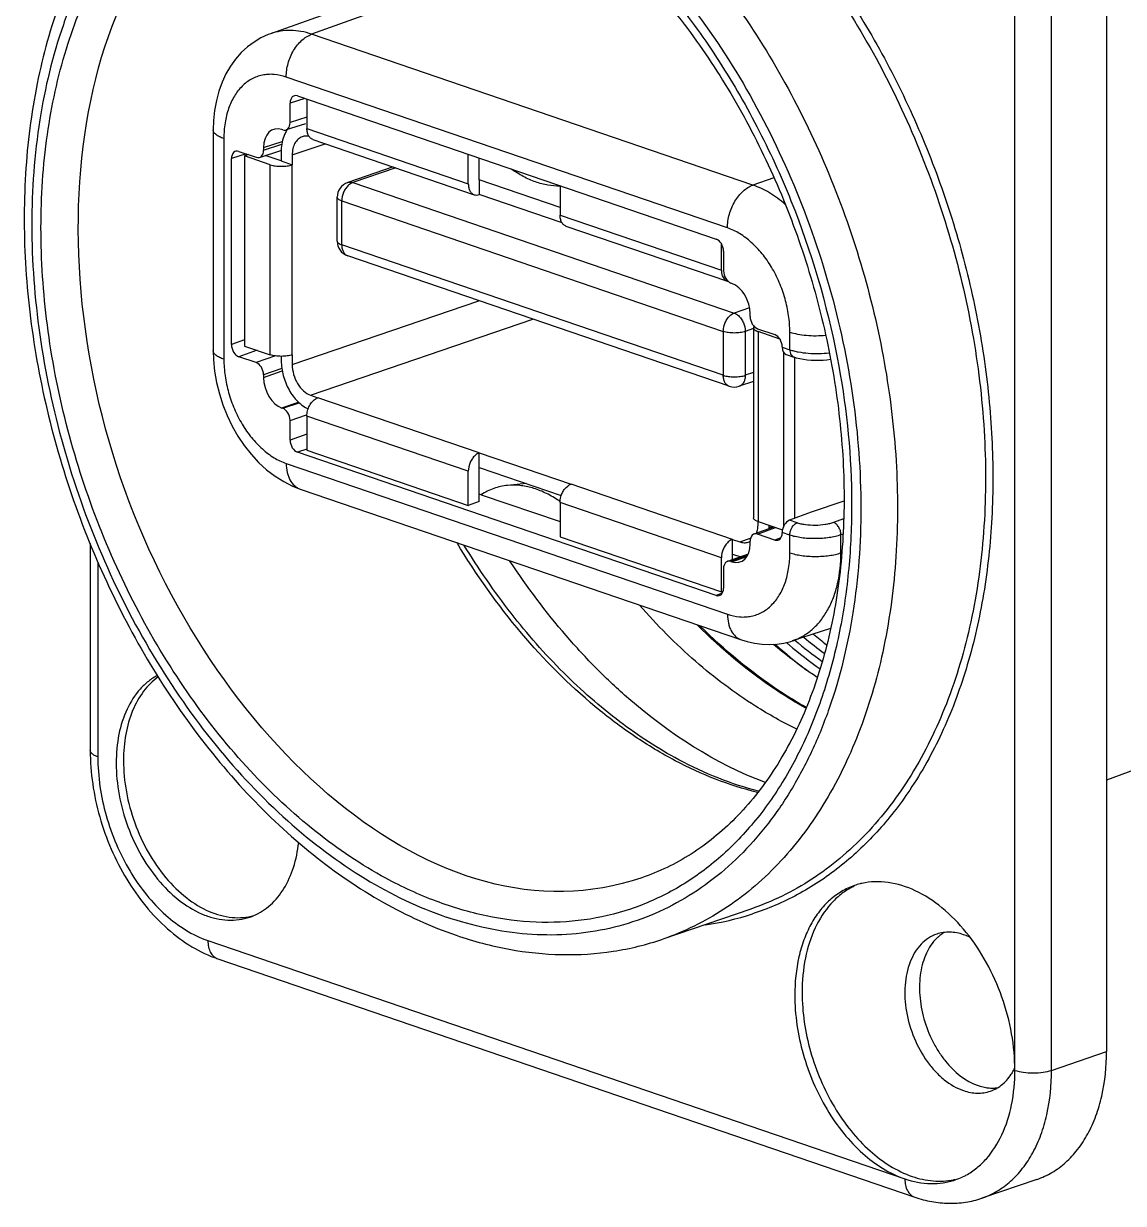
# Model space of a CAD drawing. Header units: millimetres. Extents: x 3170 to 4290, y 966 to 1416.
# Drawn here: x 3963.67 to 3984.87, y 1022.53 to 1045.28 of the extents above; entities that cross this region are included whole.
import ezdxf

# ---------------------------------------------------------------- set-up
doc = ezdxf.new("R2010")
doc.units = ezdxf.units.MM
doc.header["$LTSCALE"] = 0.1
for name, color, linetype in [('AUSFORMSCHRAEGEN', 7, 'Continuous'), ('BEZUGSACHSEN', 7, 'Continuous'), ('FASEN', 7, 'Continuous'), ('RUNDUNGEN', 7, 'Continuous')]:
    doc.layers.add(name, color=color, linetype=linetype)

msp = doc.modelspace()

# ---------------------------------------------------------------- linework, layer by layer
at = {"color": 9, "linetype": 'Continuous'}
for p, q in [((3968.846, 1042.749), (3969.482, 1042.967)), ((3968.846, 1038.709), (3972.445, 1039.94)), ((3969.2, 1038.118), (3973.486, 1039.584)), ((3977.473, 1035.288), (3977.68, 1035.359)), ((3979.213, 1033.612), (3979.22, 1033.607))]:
    msp.add_line(p, q, dxfattribs=at)
at = {"color": 7, "linetype": 'Continuous'}
for p, q in [((3968.001, 1042.756), (3967.927, 1042.731)), ((3967.927, 1042.731), (3967.927, 1039.066)), ((3968.634, 1042.634), (3968.327, 1042.739)), ((3972.452, 1042.268), (3972.452, 1042.69)), ((3974.008, 1041.736), (3972.452, 1042.268)), ((3978.321, 1035.596), (3978.321, 1038.939)), ((3978.533, 1035.744), (3978.533, 1038.847)), ((3969.129, 1037.057), (3972.24, 1035.993)), ((3972.452, 1036.066), (3972.452, 1036.723)), ((3972.452, 1036.723), (3974.032, 1036.183)), ((3972.452, 1036.066), (3972.24, 1035.993)), ((3974.008, 1035.388), (3977.119, 1034.324)), ((3977.331, 1034.946), (3977.331, 1035.055)), ((3977.151, 1034.335), (3977.119, 1034.324))]:
    msp.add_line(p, q, dxfattribs=at)
for centre, radius, start, end in [((3977.562, 1035.496), 0.223, 288.9196, 299.6513), ((3984.826, 1040.915), 9.805, 230.098, 233.9937), ((3984.987, 1041.07), 9.874, 230.5173, 233.4213)]:
    msp.add_arc(centre, radius, start, end, dxfattribs=at)
at = {"color": 9, "linetype": 'Continuous'}
for centre, radius, start, end in [((3985.185, 1041.149), 9.897, 230.5357, 232.4078), ((3985.066, 1041.118), 10.424, 228.4783, 232.7789), ((3985.159, 1041.336), 10.483, 229.6429, 230.0283), ((3984.767, 1040.854), 9.862, 229.9755, 234.3588)]:
    msp.add_arc(centre, radius, start, end, dxfattribs=at)
for points, knots in [([(3970.651, 1028.804), (3970.177, 1029.061), (3969.246, 1029.689), (3967.982, 1030.874), (3966.839, 1032.3), (3965.851, 1033.922), (3965.048, 1035.691), (3964.455, 1037.552), (3964.089, 1039.447), (3963.962, 1041.32), (3964.078, 1043.112), (3964.436, 1044.77), (3965.025, 1046.242), (3965.71, 1047.295), (3966.357, 1047.988), (3966.877, 1048.426), (3967.438, 1048.788), (3968.033, 1049.068), (3968.659, 1049.266), (3969.309, 1049.38), (3969.98, 1049.408), (3970.429, 1049.371), (3970.655, 1049.339)], [0, 0, 0, 0, 0.06062, 0.125482, 0.194037, 0.26539, 0.338415, 0.411856, 0.484428, 0.554911, 0.622247, 0.68565, 0.744721, 0.799575, 0.825668, 0.851036, 0.875867, 0.900381, 0.924814, 0.94941, 0.974409, 1, 1, 1, 1]), ([(3975.584, 1028.812), (3971.589, 1027.445), (3962.9, 1035.623), (3964.759, 1047.408), (3968.754, 1048.776)], [0, 0, 0, 0, 0.49998, 1, 1, 1, 1]), ([(3973.034, 1048.514), (3973.813, 1048.084), (3974.913, 1047.231), (3976.173, 1045.845), (3977.055, 1044.633), (3977.83, 1043.3), (3978.702, 1041.398), (3979.152, 1039.875), (3979.351, 1038.843)], [0, 0, 0, 0, 0.224617, 0.346067, 0.472375, 0.602369, 0.734682, 1, 1, 1, 1]), ([(3979.351, 1038.843), (3979.519, 1037.974), (3979.662, 1036.662), (3979.608, 1034.941), (3979.449, 1033.724), (3979.173, 1032.583), (3978.784, 1031.533), (3978.286, 1030.592), (3977.687, 1029.773), (3976.995, 1029.091), (3976.22, 1028.557), (3975.375, 1028.182), (3974.474, 1027.971), (3973.533, 1027.929), (3972.567, 1028.054), (3971.592, 1028.344), (3970.963, 1028.635), (3970.651, 1028.804)], [0, 0, 0, 0, 0.154379, 0.228452, 0.299749, 0.367931, 0.432818, 0.494419, 0.552965, 0.608925, 0.663003, 0.7161, 0.769228, 0.823395, 0.87949, 0.938207, 1, 1, 1, 1]), ([(3977.815, 1030.459), (3977.265, 1030.593), (3976.445, 1030.919), (3975.428, 1031.533), (3974.396, 1032.312), (3973.194, 1033.527), (3972.39, 1034.66), (3972.022, 1035.27)], [0, 0, 0, 0, 0.220556, 0.33863, 0.461897, 0.72282, 1, 1, 1, 1])]:
    msp.add_open_spline(points, degree=3, knots=knots, dxfattribs=at)
at = {"color": 7, "linetype": 'Continuous'}
for points, knots in [([(3973.037, 1048.256), (3973.434, 1048.044), (3974.221, 1047.535), (3975.309, 1046.579), (3976.32, 1045.429), (3977.227, 1044.111), (3978.007, 1042.66), (3978.639, 1041.112), (3979.107, 1039.505), (3979.401, 1037.88), (3979.513, 1036.278), (3979.44, 1034.739), (3979.186, 1033.303), (3978.758, 1032.005), (3978.168, 1030.878), (3977.544, 1030.091), (3976.984, 1029.582), (3976.543, 1029.263), (3976.077, 1029.003), (3975.75, 1028.869), (3975.585, 1028.812)], [0, 0, 0, 0, 0.058334, 0.120838, 0.18705, 0.256255, 0.32757, 0.399998, 0.47249, 0.54399, 0.613495, 0.680103, 0.743078, 0.801921, 0.856465, 0.906987, 0.93101, 0.954387, 0.97731, 1, 1, 1, 1]), ([(3969.038, 1043.101), (3969.009, 1043.092), (3968.953, 1043.058), (3968.891, 1042.975), (3968.854, 1042.869), (3968.846, 1042.79), (3968.846, 1042.749)], [0, 0, 0, 0, 0.215501, 0.449004, 0.710516, 1, 1, 1, 1]), ([(3969.171, 1043.106), (3969.149, 1043.112), (3969.104, 1043.117), (3969.059, 1043.109), (3969.038, 1043.101)], [0, 0, 0, 0, 0.511381, 1, 1, 1, 1]), ([(3968.846, 1038.709), (3968.846, 1038.645), (3968.865, 1038.516), (3968.94, 1038.34), (3969.052, 1038.199), (3969.15, 1038.135), (3969.2, 1038.118)], [0, 0, 0, 0, 0.263232, 0.531186, 0.781833, 1, 1, 1, 1]), ([(3977.809, 1035.498), (3977.81, 1035.503), (3977.816, 1035.525), (3977.82, 1035.547), (3977.822, 1035.564)], [0, 0, 0, 0, 0.244749, 1, 1, 1, 1]), ([(3977.822, 1035.564), (3977.823, 1035.57), (3977.825, 1035.594), (3977.826, 1035.619), (3977.826, 1035.637)], [0, 0, 0, 0, 0.246007, 1, 1, 1, 1]), ([(3977.796, 1035.457), (3977.797, 1035.46), (3977.802, 1035.474), (3977.806, 1035.488), (3977.809, 1035.498)], [0, 0, 0, 0, 0.246059, 1, 1, 1, 1]), ([(3977.837, 1030.481), (3977.576, 1030.547), (3977.049, 1030.72), (3976.138, 1031.146), (3975.116, 1031.812), (3974.032, 1032.766), (3973.028, 1033.911), (3972.438, 1034.769), (3972.162, 1035.222)], [0, 0, 0, 0, 0.106933, 0.219138, 0.397679, 0.588317, 0.78977, 1, 1, 1, 1]), ([(3977.473, 1035.288), (3977.499, 1035.279), (3977.554, 1035.268), (3977.61, 1035.276), (3977.635, 1035.285)], [0, 0, 0, 0, 0.515433, 1, 1, 1, 1]), ([(3977.966, 1030.647), (3977.002, 1031.012), (3975.87, 1031.746), (3974.703, 1032.841), (3973.908, 1033.703), (3973.373, 1034.418), (3973.043, 1034.92)], [0, 0, 0, 0, 0.467891, 0.595721, 0.727291, 1, 1, 1, 1]), ([(3978.572, 1031.677), (3978.298, 1031.81), (3977.613, 1032.195), (3976.576, 1032.979), (3975.875, 1033.685), (3975.538, 1034.068)], [0, 0, 0, 0, 0.234538, 0.605987, 1, 1, 1, 1])]:
    msp.add_open_spline(points, degree=3, knots=knots, dxfattribs=at)
at = {"layer": 'AUSFORMSCHRAEGEN', "color": 7, "linetype": 'Continuous'}
for p, q in [((3972.488, 1036.199), (3974.008, 1035.679)), ((3989.804, 1032.633), (3984.544, 1030.695))]:
    msp.add_line(p, q, dxfattribs=at)
msp.add_arc((3972.776, 1034.308), 2.148, 54.9682, 56.6151, dxfattribs=at)
for points, knots in [([(3974.008, 1042.149), (3973.93, 1042.148), (3973.77, 1042.161), (3973.531, 1042.225), (3973.293, 1042.331), (3973.142, 1042.426), (3973.067, 1042.479)], [0, 0, 0, 0, 0.231093, 0.473365, 0.729272, 1, 1, 1, 1]), ([(3972.996, 1036.377), (3972.906, 1036.368), (3972.727, 1036.33), (3972.563, 1036.248), (3972.488, 1036.199)], [0, 0, 0, 0, 0.499719, 1, 1, 1, 1]), ([(3973.958, 1036.102), (3973.881, 1036.152), (3973.725, 1036.241), (3973.481, 1036.335), (3973.236, 1036.383), (3973.074, 1036.384), (3972.996, 1036.377)], [0, 0, 0, 0, 0.270698, 0.526211, 0.768269, 1, 1, 1, 1])]:
    msp.add_open_spline(points, degree=3, knots=knots, dxfattribs=at)
at = {"layer": 'BEZUGSACHSEN', "color": 7, "linetype": 'Continuous'}
for p, q in [((3984.544, 1048.015), (3984.544, 1025.462)), ((3973.363, 1036.412), (3972.996, 1036.377)), ((3977.685, 1028.21), (3975.988, 1027.629)), ((3983.202, 1022.997), (3982.141, 1022.634))]:
    msp.add_line(p, q, dxfattribs=at)
for centre, radius, start, end in [((3967.672, 1029.099), 1.104, 288.8889, 293.0366), ((3981.841, 1027.066), 0.814, 131.0078, 134.6304), ((3982.352, 1025.503), 0.746, 270.7704, 277.0762)]:
    msp.add_arc(centre, radius, start, end, dxfattribs=at)
for points, knots in [([(3968.351, 1049.959), (3968.136, 1049.886), (3967.713, 1049.711), (3967.113, 1049.371), (3966.552, 1048.957), (3965.852, 1048.303), (3965.091, 1047.308), (3964.399, 1045.904), (3963.926, 1044.317), (3963.679, 1042.587), (3963.661, 1040.76), (3963.871, 1038.882), (3964.302, 1037.002), (3964.943, 1035.17), (3965.776, 1033.435), (3966.78, 1031.842), (3967.93, 1030.433), (3969.197, 1029.246), (3970.552, 1028.314), (3971.521, 1027.869), (3972.008, 1027.703)], [0, 0, 0, 0, 0.024934, 0.050031, 0.075455, 0.10135, 0.15499, 0.211808, 0.272164, 0.336, 0.4029, 0.472165, 0.542899, 0.614092, 0.684698, 0.753716, 0.820269, 0.883691, 0.943602, 1, 1, 1, 1]), ([(3978.965, 1032.676), (3978.894, 1032.724), (3978.605, 1032.923), (3978.328, 1033.139), (3978.125, 1033.31)], [0, 0, 0, 0, 0.245127, 1, 1, 1, 1]), ([(3966.247, 1032.714), (3966.185, 1032.681), (3966.067, 1032.603), (3965.852, 1032.399), (3965.636, 1032.059), (3965.484, 1031.568), (3965.452, 1031.211), (3965.452, 1031.025)], [0, 0, 0, 0, 0.106782, 0.217086, 0.452891, 0.714131, 1, 1, 1, 1]), ([(3966.263, 1032.685), (3966.156, 1032.609), (3965.959, 1032.411), (3965.748, 1032.029), (3965.62, 1031.572), (3965.593, 1031.243), (3965.593, 1031.073)], [0, 0, 0, 0, 0.218179, 0.456033, 0.717096, 1, 1, 1, 1]), ([(3965.452, 1031.025), (3965.452, 1030.819), (3965.493, 1030.401), (3965.661, 1029.792), (3965.927, 1029.223), (3966.275, 1028.728), (3966.684, 1028.338), (3967.066, 1028.116), (3967.377, 1028.02), (3967.602, 1027.989), (3967.821, 1027.998), (3967.962, 1028.032), (3968.029, 1028.055)], [0, 0, 0, 0, 0.138329, 0.281014, 0.422977, 0.559208, 0.685653, 0.800106, 0.853063, 0.903564, 0.952261, 1, 1, 1, 1]), ([(3965.593, 1031.073), (3965.593, 1030.871), (3965.633, 1030.461), (3965.795, 1029.864), (3966.052, 1029.302), (3966.388, 1028.811), (3966.785, 1028.419), (3967.22, 1028.15), (3967.605, 1028.043), (3967.9, 1028.04), (3968.04, 1028.065), (3968.108, 1028.084)], [0, 0, 0, 0, 0.137662, 0.279673, 0.421174, 0.557339, 0.684202, 0.799452, 0.903377, 0.952283, 1, 1, 1, 1]), ([(3968.104, 1028.083), (3968.221, 1028.133), (3968.446, 1028.28), (3968.708, 1028.606), (3968.89, 1029.02), (3968.952, 1029.329), (3968.97, 1029.491)], [0, 0, 0, 0, 0.220917, 0.457174, 0.716261, 1, 1, 1, 1]), ([(3972.008, 1027.703), (3972.341, 1027.589), (3973.012, 1027.41), (3974.034, 1027.303), (3975.035, 1027.366), (3975.679, 1027.523), (3975.988, 1027.629)], [0, 0, 0, 0, 0.260693, 0.512457, 0.757875, 1, 1, 1, 1]), ([(3981.269, 1027.645), (3981.186, 1027.564), (3981.084, 1027.41), (3980.998, 1027.177), (3980.939, 1026.906), (3980.928, 1026.536), (3981.01, 1026.085), (3981.151, 1025.721), (3981.305, 1025.454), (3981.545, 1025.121), (3981.822, 1024.89), (3982.069, 1024.805)], [0, 0, 0, 0, 0.104065, 0.161258, 0.22188, 0.35196, 0.490182, 0.630289, 0.699041, 0.765826, 1, 1, 1, 1]), ([(3981.417, 1027.76), (3981.407, 1027.755), (3981.369, 1027.73), (3981.333, 1027.703), (3981.307, 1027.68)], [0, 0, 0, 0, 0.247494, 1, 1, 1, 1]), ([(3983.201, 1022.997), (3983.302, 1023.031), (3983.499, 1023.122), (3983.765, 1023.319), (3983.998, 1023.572), (3984.193, 1023.875), (3984.349, 1024.223), (3984.503, 1024.75), (3984.544, 1025.175), (3984.544, 1025.462)], [0, 0, 0, 0, 0.106808, 0.216066, 0.329891, 0.449858, 0.576853, 0.711194, 1, 1, 1, 1]), ([(3982.069, 1024.805), (3982.081, 1024.801), (3982.13, 1024.785), (3982.18, 1024.774), (3982.218, 1024.767)], [0, 0, 0, 0, 0.254594, 1, 1, 1, 1]), ([(3982.218, 1024.767), (3982.23, 1024.765), (3982.278, 1024.758), (3982.326, 1024.756), (3982.362, 1024.756)], [0, 0, 0, 0, 0.253895, 1, 1, 1, 1])]:
    msp.add_open_spline(points, degree=3, knots=knots, dxfattribs=at)
at = {"layer": 'BEZUGSACHSEN', "color": 9, "linetype": 'Continuous'}
for points, knots in [([(3972.17, 1049.883), (3972.649, 1049.719), (3973.608, 1049.277), (3974.953, 1048.349), (3976.22, 1047.162), (3977.373, 1045.747), (3978.384, 1044.143), (3979.225, 1042.394), (3979.874, 1040.547), (3980.312, 1038.652), (3980.529, 1036.76), (3980.517, 1034.923), (3980.276, 1033.189), (3979.813, 1031.606), (3979.136, 1030.216), (3978.396, 1029.236), (3977.717, 1028.597), (3977.176, 1028.195), (3976.6, 1027.868), (3976.194, 1027.7), (3975.988, 1027.629)], [0, 0, 0, 0, 0.055753, 0.115499, 0.179142, 0.246203, 0.315925, 0.387354, 0.45942, 0.531012, 0.601049, 0.668556, 0.73274, 0.793077, 0.849407, 0.90202, 0.927206, 0.951811, 0.976009, 1, 1, 1, 1]), ([(3971.816, 1049.292), (3971.56, 1049.379), (3971.046, 1049.523), (3970.266, 1049.638), (3969.501, 1049.646), (3968.757, 1049.548), (3968.043, 1049.343), (3967.365, 1049.035), (3966.731, 1048.626), (3966.148, 1048.12), (3965.62, 1047.524), (3965.153, 1046.843), (3964.75, 1046.084), (3964.296, 1044.957), (3963.919, 1043.389), (3963.775, 1041.371), (3963.934, 1039.253), (3964.39, 1037.115), (3965.125, 1035.036), (3966.111, 1033.093), (3967.314, 1031.359), (3968.688, 1029.899), (3970.184, 1028.767), (3971.272, 1028.241), (3971.816, 1028.055)], [0, 0, 0, 0, 0.02725, 0.05354, 0.079049, 0.104029, 0.128759, 0.153535, 0.178654, 0.204386, 0.230958, 0.258549, 0.28728, 0.317219, 0.380669, 0.448578, 0.520001, 0.593618, 0.667905, 0.741274, 0.812221, 0.879478, 0.942168, 1, 1, 1, 1]), ([(3971.816, 1049.292), (3972.36, 1049.106), (3973.448, 1048.579), (3974.944, 1047.448), (3976.318, 1045.987), (3977.52, 1044.254), (3978.507, 1042.311), (3979.242, 1040.231), (3979.698, 1038.093), (3979.857, 1035.976), (3979.713, 1033.958), (3979.336, 1032.39), (3978.882, 1031.262), (3978.479, 1030.503), (3978.012, 1029.822), (3977.484, 1029.226), (3976.901, 1028.721), (3976.267, 1028.312), (3975.589, 1028.003), (3974.875, 1027.799), (3974.131, 1027.7), (3973.366, 1027.709), (3972.586, 1027.824), (3972.072, 1027.967), (3971.816, 1028.055)], [0, 0, 0, 0, 0.057832, 0.120522, 0.187779, 0.258726, 0.332095, 0.406382, 0.479999, 0.551422, 0.619331, 0.682781, 0.71272, 0.741451, 0.769042, 0.795614, 0.821346, 0.846465, 0.871241, 0.895971, 0.920951, 0.94646, 0.97275, 1, 1, 1, 1])]:
    msp.add_open_spline(points, degree=3, knots=knots, dxfattribs=at)
at = {"layer": 'FASEN', "color": 7, "linetype": 'Continuous'}
for centre, radius, start, end in [((3980.261, 1027.441), 1.343, 115.3112, 118.1908), ((3981.796, 1025.619), 1.088, 328.723, 334.0529), ((3981.335, 1024.302), 1.339, 281.1309, 282.4576)]:
    msp.add_arc(centre, radius, start, end, dxfattribs=at)
for points, knots in [([(3979.627, 1028.625), (3979.553, 1028.586), (3979.411, 1028.492), (3979.154, 1028.247), (3978.896, 1027.84), (3978.713, 1027.251), (3978.675, 1026.822), (3978.675, 1026.599)], [0, 0, 0, 0, 0.10679, 0.217104, 0.452928, 0.714163, 1, 1, 1, 1]), ([(3981.269, 1027.726), (3981.213, 1027.707), (3981.103, 1027.653), (3980.96, 1027.532), (3980.842, 1027.375), (3980.715, 1027.116), (3980.638, 1026.725), (3980.669, 1026.223), (3980.815, 1025.721), (3981.025, 1025.337), (3981.237, 1025.077), (3981.458, 1024.87), (3981.652, 1024.754), (3981.786, 1024.708)], [0, 0, 0, 0, 0.048181, 0.097965, 0.150664, 0.207084, 0.331464, 0.468982, 0.612658, 0.753816, 0.820994, 0.884742, 1, 1, 1, 1]), ([(3981.786, 1027.715), (3981.701, 1027.745), (3981.526, 1027.779), (3981.349, 1027.753), (3981.269, 1027.726)], [0, 0, 0, 0, 0.515757, 1, 1, 1, 1]), ([(3981.915, 1027.662), (3981.904, 1027.667), (3981.862, 1027.687), (3981.819, 1027.704), (3981.786, 1027.715)], [0, 0, 0, 0, 0.254697, 1, 1, 1, 1]), ([(3978.675, 1026.599), (3978.675, 1026.217), (3978.762, 1025.636), (3979.02, 1024.908), (3979.282, 1024.392), (3979.601, 1023.931), (3980.068, 1023.434), (3980.497, 1023.157), (3980.796, 1023.054)], [0, 0, 0, 0, 0.262861, 0.397809, 0.53109, 0.659974, 0.782153, 1, 1, 1, 1]), ([(3982.304, 1024.698), (3982.346, 1024.712), (3982.429, 1024.75), (3982.584, 1024.859), (3982.676, 1024.972), (3982.727, 1025.054)], [0, 0, 0, 0, 0.23943, 0.48359, 1, 1, 1, 1]), ([(3981.786, 1024.708), (3981.872, 1024.679), (3982.046, 1024.644), (3982.223, 1024.671), (3982.304, 1024.698)], [0, 0, 0, 0, 0.515659, 1, 1, 1, 1]), ([(3980.796, 1023.054), (3980.927, 1023.009), (3981.192, 1022.95), (3981.465, 1022.963), (3981.593, 1022.988)], [0, 0, 0, 0, 0.514625, 1, 1, 1, 1])]:
    msp.add_open_spline(points, degree=3, knots=knots, dxfattribs=at)
at = {"layer": 'RUNDUNGEN', "color": 9, "linetype": 'Continuous'}
for p, q in [((3982.776, 1025.099), (3982.776, 1047.652)), ((3983.483, 1025.099), (3983.483, 1047.652)), ((3974.74, 1047.063), (3969.22, 1045.078)), ((3977.726, 1042.169), (3969.22, 1045.078)), ((3977.236, 1041.343), (3968.73, 1044.252)), ((3969.088, 1043.841), (3968.806, 1043.749)), ((3969.129, 1043.478), (3968.806, 1043.373)), ((3967.528, 1043.066), (3967.528, 1038.81)), ((3969.129, 1043.259), (3972.24, 1042.195)), ((3968.293, 1042.891), (3968.653, 1043.008)), ((3968.293, 1042.844), (3968.645, 1042.958)), ((3967.956, 1042.771), (3967.674, 1042.68)), ((3968.422, 1038.897), (3968.422, 1042.561)), ((3968.846, 1038.897), (3968.846, 1042.561)), ((3970.844, 1042.501), (3970.013, 1042.216)), ((3970.013, 1042.216), (3977.367, 1039.701)), ((3978.132, 1042.31), (3977.726, 1042.169)), ((3969.801, 1041.016), (3969.801, 1041.862)), ((3969.801, 1041.862), (3977.155, 1039.347)), ((3974.008, 1041.59), (3977.119, 1040.526)), ((3969.713, 1041.089), (3969.713, 1041.088)), ((3977.155, 1038.501), (3969.801, 1041.016)), ((3977.661, 1039.802), (3977.367, 1039.701)), ((3977.155, 1039.347), (3977.155, 1038.501)), ((3977.738, 1039.401), (3977.579, 1039.347)), ((3977.579, 1039.347), (3977.579, 1038.501)), ((3977.826, 1039.345), (3977.826, 1035.68)), ((3978.438, 1038.994), (3978.438, 1039.335)), ((3967.927, 1039.184), (3967.674, 1039.096)), ((3968.17, 1038.983), (3967.816, 1038.86)), ((3978.291, 1039.044), (3978.438, 1038.994)), ((3968.524, 1038.874), (3968.152, 1038.745)), ((3968.646, 1038.631), (3968.293, 1038.508)), ((3968.293, 1038.461), (3968.652, 1038.586)), ((3977.738, 1038.555), (3977.579, 1038.501)), ((3972.452, 1037.005), (3969.341, 1038.069)), ((3968.647, 1037.871), (3968.968, 1037.982)), ((3968.664, 1037.865), (3968.977, 1037.973)), ((3968.806, 1037.628), (3969.121, 1037.738)), ((3972.24, 1036.651), (3969.129, 1037.715)), ((3969.129, 1037.365), (3968.806, 1037.252)), ((3969.129, 1037.079), (3968.947, 1037.016)), ((3968.73, 1036.802), (3977.236, 1033.892)), ((3977.331, 1035.337), (3974.22, 1036.401)), ((3977.119, 1034.982), (3974.008, 1036.046)), ((3977.814, 1035.44), (3978.162, 1035.565)), ((3978.038, 1035.565), (3978.101, 1035.586)), ((3978.577, 1035.654), (3978.429, 1035.705)), ((3979.475, 1035.731), (3979.281, 1035.661)), ((3978.266, 1035.367), (3978.15, 1035.325)), ((3978.438, 1035.419), (3978.291, 1035.469)), ((3978.438, 1035.079), (3978.438, 1035.419)), ((3979.461, 1035.439), (3979.423, 1035.426)), ((3979.423, 1035.077), (3979.423, 1035.426)), ((3965.098, 1034.901), (3965.098, 1031.146)), ((3977.619, 1035.025), (3977.301, 1034.911)), ((3977.319, 1034.905), (3977.609, 1035.009)), ((3979.437, 1035.082), (3979.423, 1035.077)), ((3977.134, 1034.298), (3977.018, 1034.256)), ((3977.686, 1028.21), (3977.685, 1028.21)), ((3967.22, 1027.601), (3980.655, 1023.006)), ((3983.483, 1025.099), (3984.544, 1025.462))]:
    msp.add_line(p, q, dxfattribs=at)
at = {"layer": 'RUNDUNGEN', "color": 7, "linetype": 'Continuous'}
for p, q in [((3974.495, 1047.27), (3968.426, 1045.087)), ((3968.806, 1043.373), (3968.806, 1043.749)), ((3968.947, 1043.889), (3977.018, 1041.129)), ((3969.129, 1043.827), (3969.129, 1043.259)), ((3969.099, 1043.353), (3968.728, 1043.232)), ((3967.323, 1043.235), (3967.323, 1038.979)), ((3968.664, 1043.234), (3968.647, 1043.24)), ((3968.215, 1042.703), (3968.629, 1042.837)), ((3968.293, 1042.891), (3968.293, 1042.844)), ((3969.244, 1043.048), (3972.355, 1041.984)), ((3967.674, 1039.096), (3967.674, 1042.68)), ((3967.816, 1042.819), (3968.152, 1042.705)), ((3968.422, 1042.561), (3967.927, 1042.731)), ((3968.634, 1042.822), (3968.634, 1042.634)), ((3968.634, 1042.634), (3968.846, 1042.561)), ((3968.846, 1042.749), (3968.846, 1042.561)), ((3972.24, 1042.195), (3972.24, 1042.763)), ((3970.793, 1042.518), (3969.916, 1042.218)), ((3972.452, 1042.268), (3972.452, 1041.986)), ((3974.008, 1042.158), (3974.008, 1041.59)), ((3969.713, 1041.089), (3969.713, 1041.934)), ((3974.048, 1041.44), (3972.452, 1041.986)), ((3974.123, 1041.379), (3977.234, 1040.315)), ((3977.119, 1040.526), (3977.119, 1041.037)), ((3977.27, 1038.29), (3969.916, 1040.805)), ((3977.16, 1040.892), (3977.16, 1040.516)), ((3977.319, 1040.274), (3977.301, 1040.28)), ((3977.672, 1039.636), (3977.672, 1039.683)), ((3977.738, 1039.417), (3977.738, 1035.753)), ((3977.814, 1039.4), (3978.15, 1039.285)), ((3978.246, 1039.201), (3977.826, 1039.345)), ((3967.927, 1039.066), (3968.422, 1038.897)), ((3978.291, 1039.049), (3978.291, 1039.044)), ((3968.152, 1038.745), (3967.816, 1038.86)), ((3968.634, 1038.867), (3968.634, 1038.781)), ((3968.846, 1038.897), (3968.846, 1038.709)), ((3978.367, 1038.904), (3978.514, 1038.853)), ((3968.293, 1038.508), (3968.293, 1038.461)), ((3977.738, 1038.383), (3977.464, 1038.29)), ((3969.2, 1038.118), (3969.341, 1038.069)), ((3968.647, 1037.871), (3968.664, 1037.865)), ((3968.806, 1037.252), (3968.806, 1037.628)), ((3969.129, 1037.715), (3969.129, 1037.057)), ((3977.018, 1034.256), (3968.947, 1037.016)), ((3972.452, 1036.723), (3972.452, 1037.005)), ((3972.452, 1037.005), (3974.22, 1036.401)), ((3972.24, 1035.993), (3972.24, 1036.651)), ((3968.998, 1036.308), (3977.504, 1033.399)), ((3972.488, 1036.199), (3972.452, 1036.211)), ((3974.008, 1036.046), (3974.008, 1035.388)), ((3979.478, 1036.076), (3978.852, 1035.862)), ((3978.852, 1035.862), (3978.429, 1035.705)), ((3977.748, 1035.441), (3978.127, 1035.577)), ((3977.826, 1035.637), (3977.826, 1035.68)), ((3977.826, 1035.68), (3978.296, 1035.519)), ((3978.038, 1035.565), (3978.038, 1035.607)), ((3977.331, 1035.055), (3977.331, 1035.337)), ((3977.331, 1035.337), (3977.473, 1035.288)), ((3978.15, 1035.325), (3977.814, 1035.44)), ((3978.291, 1035.469), (3978.291, 1035.465)), ((3964.952, 1035.257), (3964.952, 1031.266)), ((3977.672, 1035.254), (3977.672, 1035.301)), ((3977.119, 1034.324), (3977.119, 1034.982)), ((3977.633, 1035.055), (3977.235, 1034.912)), ((3977.301, 1034.911), (3977.319, 1034.905)), ((3977.331, 1035.055), (3977.473, 1035.006)), ((3977.16, 1034.771), (3977.16, 1034.395)), ((3979.223, 1033.621), (3978.486, 1033.381)), ((3967.412, 1027.249), (3980.847, 1022.654))]:
    msp.add_line(p, q, dxfattribs=at)
for points in [[(3968.427, 1045.088), (3968.381, 1045.07), (3968.243, 1045.006), (3968.109, 1044.927), (3967.983, 1044.833), (3967.864, 1044.724), (3967.755, 1044.6), (3967.656, 1044.463), (3967.569, 1044.313), (3967.493, 1044.151), (3967.431, 1043.978), (3967.383, 1043.797), (3967.348, 1043.608), (3967.329, 1043.415), (3967.323, 1043.235)], [(3967.323, 1038.979), (3967.328, 1038.799), (3967.35, 1038.581), (3967.388, 1038.362), (3967.441, 1038.145), (3967.509, 1037.931), (3967.592, 1037.723), (3967.689, 1037.522), (3967.799, 1037.33), (3967.921, 1037.148), (3968.054, 1036.978), (3968.198, 1036.822), (3968.352, 1036.681), (3968.514, 1036.557), (3968.682, 1036.451), (3968.854, 1036.365), (3968.998, 1036.308)], [(3978.514, 1038.854), (3978.557, 1038.84), (3978.63, 1038.822), (3978.702, 1038.809), (3978.775, 1038.799), (3978.85, 1038.793), (3978.927, 1038.79), (3979.003, 1038.791), (3979.078, 1038.795), (3979.152, 1038.802), (3979.221, 1038.813)], [(3977.504, 1033.399), (3977.614, 1033.366), (3977.758, 1033.334), (3977.902, 1033.315), (3978.045, 1033.31), (3978.185, 1033.318), (3978.322, 1033.338), (3978.454, 1033.371), (3978.487, 1033.381)]]:
    msp.add_lwpolyline(points, dxfattribs=at)
for centre, radius, start, end in [((3969.151, 1042.952), 0.492, 144.2612, 146.345), ((3969.616, 1042.822), 0.982, 178.9858, 180.0011), ((3970.013, 1041.934), 0.3, 108.8831, 179.9999), ((3970.012, 1041.088), 0.3, 179.9997, 251.2344), ((3977.277, 1040.441), 0.133, 251.1182, 257.3052), ((3977.367, 1038.573), 0.3, 251.1294, 288.881), ((3977.058, 1035.565), 0.981, 358.8548, 0.0015), ((3977.632, 1035.471), 0.491, 251.1142, 252.9539), ((3980.114, 1027.405), 1.33, 104.0156, 108.8838), ((3980.116, 1027.397), 1.338, 102.4759, 104.0171), ((3981.194, 1024.247), 1.332, 288.8906, 295.2678), ((3981.189, 1024.258), 1.345, 295.2691, 298.6319)]:
    msp.add_arc(centre, radius, start, end, dxfattribs=at)
at = {"layer": 'RUNDUNGEN', "color": 9, "linetype": 'Continuous'}
msp.add_arc((3976.077, 1033.146), 5.291, 277.929, 288.0439, dxfattribs=at)
at = {"layer": 'RUNDUNGEN', "color": 7, "linetype": 'Continuous'}
for centre, major_axis, ratio, start_param, end_param in [((3968.947, 1043.701), (-0.065, 0.189), 0.664422, 5.807803, 7.378523), ((3968.647, 1042.77), (-0.162, 0.473), 0.664422, 5.807803, 7.378523), ((3968.664, 1043.422), (-0.065, 0.189), 0.664422, 2.66621, 4.23693), ((3967.816, 1042.631), (-0.065, 0.189), 0.664422, 5.807803, 7.378523), ((3968.152, 1042.892), (-0.065, 0.189), 0.664422, 2.66621, 4.23693), ((3977.018, 1040.941), (-0.065, 0.189), 0.664504, -2.046064, -0.475344), ((3977.301, 1040.468), (-0.065, 0.189), 0.664504, 1.095528, 2.666248), ((3977.319, 1039.804), (-0.162, 0.473), 0.664504, -2.046064, -0.475344), ((3977.814, 1039.588), (-0.065, 0.189), 0.664504, 1.095528, 2.666248), ((3978.149, 1039.097), (-0.065, 0.189), 0.664504, -2.046064, -0.475344), ((3967.816, 1039.047), (-0.065, 0.189), 0.664504, 1.095528, 2.666248), ((3978.431, 1039.093), (0.064, 0.19), 0.658654, -4.240498, -3.145), ((3968.152, 1038.557), (-0.065, 0.189), 0.664504, -2.046064, -0.475344), ((3968.647, 1038.34), (-0.162, 0.473), 0.664504, 1.095528, 2.666248), ((3968.664, 1037.677), (-0.065, 0.189), 0.664504, -2.046064, -0.475344), ((3968.947, 1037.204), (-0.065, 0.189), 0.664504, 1.095528, 2.666248), ((3978.431, 1035.518), (0.064, 0.19), 0.658654, 0.489344, 2.042687), ((3977.814, 1035.252), (-0.065, 0.189), 0.664422, -0.475382, 1.095338), ((3978.149, 1035.513), (-0.065, 0.189), 0.664422, -3.616975, -2.046255), ((3977.319, 1035.375), (-0.162, 0.473), 0.664422, -3.616975, -2.046255), ((3977.301, 1034.723), (-0.065, 0.189), 0.664422, -0.475382, 1.095338), ((3977.018, 1034.444), (-0.065, 0.189), 0.664422, -3.616975, -2.046255)]:
    msp.add_ellipse(centre, major_axis=major_axis, ratio=ratio, start_param=start_param, end_param=end_param, dxfattribs=at)
at = {"layer": 'RUNDUNGEN', "color": 9, "linetype": 'Continuous'}
for points, knots in [([(3973.937, 1050.581), (3974.333, 1050.446), (3975.127, 1050.098), (3976.258, 1049.39), (3977.344, 1048.497), (3978.366, 1047.434), (3979.304, 1046.221), (3980.142, 1044.882), (3980.864, 1043.441), (3981.456, 1041.924), (3981.909, 1040.36), (3982.213, 1038.779), (3982.362, 1037.208), (3982.354, 1035.678), (3982.189, 1034.217), (3981.87, 1032.851), (3981.401, 1031.606), (3980.982, 1030.851), (3980.749, 1030.504)], [0, 0, 0, 0, 0.053143, 0.10943, 0.168865, 0.231238, 0.296159, 0.3631, 0.431435, 0.500473, 0.569492, 0.637769, 0.704617, 0.769413, 0.831637, 0.890907, 0.947021, 1, 1, 1, 1]), ([(3973.867, 1050.463), (3974.346, 1050.299), (3975.305, 1049.857), (3976.65, 1048.93), (3977.916, 1047.742), (3979.07, 1046.328), (3980.081, 1044.724), (3980.922, 1042.975), (3981.571, 1041.128), (3982.009, 1039.233), (3982.226, 1037.341), (3982.214, 1035.504), (3981.974, 1033.771), (3981.51, 1032.187), (3980.834, 1030.797), (3980.094, 1029.817), (3979.415, 1029.178), (3978.874, 1028.776), (3978.298, 1028.449), (3977.892, 1028.281), (3977.686, 1028.21)], [0, 0, 0, 0, 0.055752, 0.115497, 0.179139, 0.246199, 0.315919, 0.387347, 0.459412, 0.531004, 0.601041, 0.668548, 0.732733, 0.793073, 0.849404, 0.902019, 0.927206, 0.951811, 0.97601, 1, 1, 1, 1]), ([(3969.22, 1045.078), (3969.153, 1045.101), (3969.019, 1045.136), (3968.814, 1045.157), (3968.615, 1045.142), (3968.488, 1045.109), (3968.427, 1045.088)], [0, 0, 0, 0, 0.263326, 0.515647, 0.759863, 1, 1, 1, 1]), ([(3968.73, 1044.252), (3968.73, 1044.341), (3968.75, 1044.476), (3968.809, 1044.645), (3968.87, 1044.765), (3968.944, 1044.872), (3969.052, 1044.988), (3969.151, 1045.053), (3969.22, 1045.078)], [0, 0, 0, 0, 0.26256, 0.397335, 0.530532, 0.659414, 0.781665, 1, 1, 1, 1]), ([(3968.73, 1044.252), (3968.654, 1044.278), (3968.537, 1044.304), (3968.381, 1044.306), (3968.27, 1044.291), (3968.162, 1044.26), (3968.06, 1044.214), (3967.965, 1044.152), (3967.846, 1044.049), (3967.718, 1043.883), (3967.609, 1043.642), (3967.542, 1043.364), (3967.528, 1043.167), (3967.528, 1043.066)], [0, 0, 0, 0, 0.119194, 0.176102, 0.23182, 0.286985, 0.342256, 0.398288, 0.455687, 0.57628, 0.706978, 0.848509, 1, 1, 1, 1]), ([(3967.528, 1043.066), (3967.498, 1043.076), (3967.445, 1043.097), (3967.387, 1043.133), (3967.353, 1043.164), (3967.336, 1043.187), (3967.325, 1043.211), (3967.323, 1043.227), (3967.323, 1043.235)], [0, 0, 0, 0, 0.336213, 0.610239, 0.724387, 0.825102, 0.915445, 1, 1, 1, 1]), ([(3970.013, 1042.216), (3969.983, 1042.206), (3969.932, 1042.173), (3969.875, 1042.106), (3969.82, 1042.007), (3969.801, 1041.919), (3969.801, 1041.862)], [0, 0, 0, 0, 0.218368, 0.40443, 0.603108, 1, 1, 1, 1]), ([(3969.916, 1042.218), (3969.931, 1042.223), (3969.964, 1042.228), (3969.997, 1042.222), (3970.013, 1042.216)], [0, 0, 0, 0, 0.484574, 1, 1, 1, 1]), ([(3977.236, 1041.343), (3977.236, 1041.432), (3977.256, 1041.566), (3977.315, 1041.736), (3977.376, 1041.856), (3977.45, 1041.963), (3977.558, 1042.079), (3977.657, 1042.144), (3977.726, 1042.169)], [0, 0, 0, 0, 0.26256, 0.397335, 0.530532, 0.659414, 0.781665, 1, 1, 1, 1]), ([(3978.349, 1041.797), (3978.254, 1041.879), (3978.058, 1042.025), (3977.837, 1042.131), (3977.726, 1042.169)], [0, 0, 0, 0, 0.519575, 1, 1, 1, 1]), ([(3969.801, 1041.862), (3969.788, 1041.866), (3969.765, 1041.875), (3969.737, 1041.893), (3969.718, 1041.912), (3969.713, 1041.927), (3969.713, 1041.934)], [0, 0, 0, 0, 0.336805, 0.611732, 0.82629, 1, 1, 1, 1]), ([(3978.438, 1039.335), (3978.438, 1039.441), (3978.421, 1039.658), (3978.353, 1039.98), (3978.242, 1040.293), (3978.094, 1040.585), (3977.913, 1040.846), (3977.706, 1041.066), (3977.481, 1041.236), (3977.317, 1041.315), (3977.236, 1041.343)], [0, 0, 0, 0, 0.129527, 0.263028, 0.397749, 0.530802, 0.659465, 0.781435, 0.895122, 1, 1, 1, 1]), ([(3969.713, 1041.088), (3969.713, 1041.082), (3969.718, 1041.066), (3969.737, 1041.047), (3969.765, 1041.03), (3969.788, 1041.02), (3969.801, 1041.016)], [0, 0, 0, 0, 0.173742, 0.388382, 0.663318, 1, 1, 1, 1]), ([(3969.801, 1041.016), (3969.801, 1040.991), (3969.805, 1040.944), (3969.828, 1040.88), (3969.865, 1040.831), (3969.898, 1040.811), (3969.916, 1040.805)], [0, 0, 0, 0, 0.289495, 0.551005, 0.784498, 1, 1, 1, 1]), ([(3977.155, 1039.347), (3977.155, 1039.365), (3977.158, 1039.404), (3977.172, 1039.47), (3977.2, 1039.542), (3977.257, 1039.632), (3977.32, 1039.685), (3977.367, 1039.701)], [0, 0, 0, 0, 0.129958, 0.264137, 0.466406, 0.66185, 1, 1, 1, 1]), ([(3977.367, 1039.701), (3977.397, 1039.691), (3977.447, 1039.658), (3977.505, 1039.591), (3977.559, 1039.491), (3977.579, 1039.404), (3977.579, 1039.347)], [0, 0, 0, 0, 0.218368, 0.40443, 0.603108, 1, 1, 1, 1]), ([(3977.579, 1039.347), (3977.547, 1039.336), (3977.477, 1039.321), (3977.367, 1039.314), (3977.257, 1039.321), (3977.186, 1039.336), (3977.155, 1039.347)], [0, 0, 0, 0, 0.232306, 0.5, 0.767694, 1, 1, 1, 1]), ([(3978.438, 1039.335), (3978.486, 1039.318), (3978.592, 1039.292), (3978.762, 1039.269), (3978.943, 1039.262), (3979.066, 1039.268), (3979.127, 1039.274)], [0, 0, 0, 0, 0.21959, 0.469664, 0.73531, 1, 1, 1, 1]), ([(3967.528, 1038.81), (3967.498, 1038.82), (3967.445, 1038.842), (3967.387, 1038.877), (3967.353, 1038.908), (3967.336, 1038.931), (3967.325, 1038.955), (3967.323, 1038.971), (3967.323, 1038.979)], [0, 0, 0, 0, 0.336216, 0.610241, 0.724389, 0.825102, 0.915444, 1, 1, 1, 1]), ([(3978.438, 1038.994), (3978.438, 1038.978), (3978.441, 1038.947), (3978.456, 1038.904), (3978.48, 1038.871), (3978.502, 1038.858), (3978.514, 1038.854)], [0, 0, 0, 0, 0.289205, 0.550989, 0.78448, 1, 1, 1, 1]), ([(3978.438, 1038.994), (3978.463, 1038.986), (3978.517, 1038.97), (3978.636, 1038.944), (3978.797, 1038.924), (3978.996, 1038.919), (3979.13, 1038.928), (3979.196, 1038.937)], [0, 0, 0, 0, 0.105503, 0.221101, 0.473973, 0.740313, 1, 1, 1, 1]), ([(3967.528, 1038.81), (3967.528, 1038.703), (3967.544, 1038.486), (3967.613, 1038.165), (3967.723, 1037.852), (3967.872, 1037.559), (3968.052, 1037.299), (3968.259, 1037.079), (3968.484, 1036.909), (3968.648, 1036.83), (3968.73, 1036.802)], [0, 0, 0, 0, 0.129527, 0.263028, 0.397749, 0.530802, 0.659465, 0.781435, 0.895122, 1, 1, 1, 1]), ([(3977.27, 1038.29), (3977.252, 1038.295), (3977.219, 1038.316), (3977.182, 1038.365), (3977.159, 1038.429), (3977.155, 1038.476), (3977.155, 1038.501)], [0, 0, 0, 0, 0.215502, 0.449001, 0.710511, 1, 1, 1, 1]), ([(3977.155, 1038.501), (3977.186, 1038.49), (3977.257, 1038.475), (3977.367, 1038.468), (3977.477, 1038.475), (3977.547, 1038.49), (3977.579, 1038.501)], [0, 0, 0, 0, 0.232315, 0.500024, 0.767725, 1, 1, 1, 1]), ([(3977.579, 1038.501), (3977.579, 1038.476), (3977.574, 1038.429), (3977.552, 1038.365), (3977.515, 1038.316), (3977.481, 1038.295), (3977.464, 1038.29)], [0, 0, 0, 0, 0.289485, 0.550997, 0.784499, 1, 1, 1, 1]), ([(3968.73, 1036.802), (3968.73, 1036.744), (3968.738, 1036.659), (3968.769, 1036.554), (3968.809, 1036.464), (3968.866, 1036.387), (3968.939, 1036.334), (3968.978, 1036.315), (3968.998, 1036.308)], [0, 0, 0, 0, 0.289043, 0.423526, 0.550619, 0.783761, 0.893118, 1, 1, 1, 1]), ([(3978.438, 1035.419), (3978.438, 1035.441), (3978.443, 1035.486), (3978.466, 1035.548), (3978.501, 1035.602), (3978.533, 1035.63), (3978.549, 1035.641)], [0, 0, 0, 0, 0.255754, 0.518314, 0.770757, 1, 1, 1, 1]), ([(3978.549, 1035.641), (3978.552, 1035.642), (3978.56, 1035.647), (3978.57, 1035.652), (3978.577, 1035.654)], [0, 0, 0, 0, 0.258484, 1, 1, 1, 1]), ([(3979.281, 1035.661), (3979.256, 1035.653), (3979.202, 1035.637), (3979.085, 1035.614), (3978.928, 1035.603), (3978.772, 1035.611), (3978.655, 1035.631), (3978.601, 1035.646), (3978.577, 1035.654)], [0, 0, 0, 0, 0.110784, 0.233952, 0.501544, 0.768321, 0.890511, 1, 1, 1, 1]), ([(3979.423, 1035.426), (3979.423, 1035.451), (3979.415, 1035.502), (3979.384, 1035.572), (3979.34, 1035.629), (3979.3, 1035.655), (3979.281, 1035.661)], [0, 0, 0, 0, 0.262859, 0.53124, 0.782313, 1, 1, 1, 1]), ([(3979.423, 1035.426), (3979.389, 1035.413), (3979.313, 1035.392), (3979.194, 1035.369), (3979.064, 1035.355), (3978.93, 1035.35), (3978.795, 1035.353), (3978.666, 1035.366), (3978.547, 1035.387), (3978.472, 1035.407), (3978.438, 1035.419)], [0, 0, 0, 0, 0.110599, 0.233645, 0.365302, 0.501312, 0.637146, 0.768286, 0.8905, 1, 1, 1, 1]), ([(3977.236, 1033.892), (3977.311, 1033.867), (3977.428, 1033.841), (3977.584, 1033.839), (3977.696, 1033.854), (3977.803, 1033.885), (3977.905, 1033.931), (3978.001, 1033.993), (3978.119, 1034.096), (3978.247, 1034.261), (3978.357, 1034.503), (3978.424, 1034.78), (3978.438, 1034.977), (3978.438, 1035.079)], [0, 0, 0, 0, 0.119194, 0.176102, 0.23182, 0.286985, 0.342256, 0.398288, 0.455687, 0.57628, 0.706978, 0.848509, 1, 1, 1, 1]), ([(3978.438, 1035.079), (3978.472, 1035.067), (3978.547, 1035.046), (3978.666, 1035.025), (3978.795, 1035.012), (3978.93, 1035.007), (3979.064, 1035.011), (3979.194, 1035.024), (3979.313, 1035.045), (3979.388, 1035.065), (3979.423, 1035.077)], [0, 0, 0, 0, 0.109589, 0.231994, 0.363276, 0.499235, 0.635296, 0.76688, 0.889771, 1, 1, 1, 1]), ([(3978.487, 1033.381), (3978.556, 1033.404), (3978.693, 1033.465), (3978.878, 1033.599), (3979.041, 1033.772), (3979.177, 1033.98), (3979.286, 1034.22), (3979.394, 1034.585), (3979.423, 1034.878), (3979.423, 1035.077)], [0, 0, 0, 0, 0.10673, 0.215845, 0.329531, 0.449399, 0.576402, 0.710821, 1, 1, 1, 1]), ([(3977.236, 1033.892), (3977.236, 1033.835), (3977.244, 1033.75), (3977.275, 1033.645), (3977.315, 1033.554), (3977.372, 1033.478), (3977.445, 1033.424), (3977.484, 1033.406), (3977.504, 1033.399)], [0, 0, 0, 0, 0.289046, 0.42353, 0.550621, 0.783761, 0.893117, 1, 1, 1, 1]), ([(3978.746, 1032.081), (3978.562, 1032.184), (3977.809, 1032.645), (3977.126, 1033.215), (3976.651, 1033.689)], [0, 0, 0, 0, 0.23949, 1, 1, 1, 1]), ([(3965.098, 1031.146), (3965.077, 1031.153), (3965.039, 1031.168), (3964.992, 1031.197), (3964.96, 1031.229), (3964.952, 1031.255), (3964.952, 1031.266)], [0, 0, 0, 0, 0.336805, 0.611732, 0.82629, 1, 1, 1, 1]), ([(3965.098, 1031.146), (3965.098, 1030.764), (3965.186, 1030.183), (3965.443, 1029.454), (3965.705, 1028.939), (3966.025, 1028.478), (3966.492, 1027.981), (3966.92, 1027.703), (3967.22, 1027.601)], [0, 0, 0, 0, 0.262857, 0.397807, 0.531086, 0.659967, 0.782144, 1, 1, 1, 1]), ([(3980.749, 1030.504), (3980.557, 1030.218), (3980.141, 1029.683), (3979.412, 1028.999), (3978.603, 1028.465), (3978.016, 1028.213), (3977.716, 1028.115)], [0, 0, 0, 0, 0.262968, 0.515107, 0.759505, 1, 1, 1, 1]), ([(3967.22, 1027.601), (3967.22, 1027.56), (3967.227, 1027.481), (3967.265, 1027.375), (3967.326, 1027.293), (3967.383, 1027.259), (3967.412, 1027.249)], [0, 0, 0, 0, 0.289485, 0.550997, 0.784499, 1, 1, 1, 1]), ([(3982.141, 1022.634), (3982.242, 1022.669), (3982.439, 1022.76), (3982.704, 1022.956), (3982.937, 1023.209), (3983.133, 1023.512), (3983.288, 1023.86), (3983.442, 1024.388), (3983.483, 1024.812), (3983.483, 1025.099)], [0, 0, 0, 0, 0.106808, 0.216066, 0.329894, 0.449856, 0.576871, 0.711211, 1, 1, 1, 1]), ([(3982.776, 1025.099), (3982.829, 1025.081), (3982.946, 1025.057), (3983.13, 1025.045), (3983.313, 1025.057), (3983.431, 1025.081), (3983.483, 1025.099)], [0, 0, 0, 0, 0.232306, 0.5, 0.767694, 1, 1, 1, 1]), ([(3980.655, 1023.006), (3980.655, 1022.965), (3980.662, 1022.886), (3980.7, 1022.78), (3980.761, 1022.698), (3980.818, 1022.664), (3980.847, 1022.654)], [0, 0, 0, 0, 0.289485, 0.550997, 0.784499, 1, 1, 1, 1])]:
    msp.add_open_spline(points, degree=3, knots=knots, dxfattribs=at)
at = {"layer": 'RUNDUNGEN', "color": 7, "linetype": 'Continuous'}
for points, knots in [([(3968.741, 1043.225), (3968.724, 1043.199), (3968.66, 1043.08), (3968.636, 1042.943), (3968.634, 1042.839)], [0, 0, 0, 0, 0.229209, 1, 1, 1, 1]), ([(3969.244, 1043.048), (3969.227, 1043.054), (3969.193, 1043.074), (3969.156, 1043.124), (3969.134, 1043.187), (3969.129, 1043.235), (3969.129, 1043.259)], [0, 0, 0, 0, 0.215503, 0.449004, 0.710518, 1, 1, 1, 1]), ([(3968.422, 1042.561), (3968.453, 1042.551), (3968.524, 1042.536), (3968.634, 1042.529), (3968.744, 1042.536), (3968.815, 1042.551), (3968.846, 1042.561)], [0, 0, 0, 0, 0.232305, 0.499998, 0.767696, 1, 1, 1, 1]), ([(3972.24, 1042.195), (3972.24, 1042.17), (3972.245, 1042.123), (3972.267, 1042.06), (3972.304, 1042.01), (3972.338, 1041.99), (3972.355, 1041.984)], [0, 0, 0, 0, 0.289482, 0.550996, 0.784497, 1, 1, 1, 1]), ([(3972.355, 1041.984), (3972.37, 1041.979), (3972.404, 1041.974), (3972.436, 1041.98), (3972.452, 1041.986)], [0, 0, 0, 0, 0.484575, 1, 1, 1, 1]), ([(3974.123, 1041.379), (3974.106, 1041.385), (3974.072, 1041.406), (3974.035, 1041.455), (3974.013, 1041.519), (3974.008, 1041.566), (3974.008, 1041.59)], [0, 0, 0, 0, 0.215503, 0.449004, 0.710518, 1, 1, 1, 1]), ([(3977.119, 1040.526), (3977.119, 1040.519), (3977.12, 1040.491), (3977.124, 1040.463), (3977.13, 1040.443)], [0, 0, 0, 0, 0.259045, 1, 1, 1, 1]), ([(3977.13, 1040.443), (3977.137, 1040.413), (3977.156, 1040.372), (3977.198, 1040.332), (3977.222, 1040.319), (3977.234, 1040.315)], [0, 0, 0, 0, 0.532586, 0.771493, 1, 1, 1, 1]), ([(3977.748, 1039.443), (3977.747, 1039.441), (3977.741, 1039.433), (3977.739, 1039.424), (3977.739, 1039.417)], [0, 0, 0, 0, 0.273907, 1, 1, 1, 1]), ([(3977.739, 1039.417), (3977.739, 1039.409), (3977.746, 1039.389), (3977.762, 1039.377), (3977.771, 1039.371)], [0, 0, 0, 0, 0.432141, 1, 1, 1, 1]), ([(3977.771, 1039.371), (3977.773, 1039.37), (3977.781, 1039.364), (3977.79, 1039.36), (3977.796, 1039.357)], [0, 0, 0, 0, 0.233766, 1, 1, 1, 1]), ([(3977.796, 1039.357), (3977.799, 1039.356), (3977.808, 1039.351), (3977.819, 1039.347), (3977.826, 1039.345)], [0, 0, 0, 0, 0.237473, 1, 1, 1, 1]), ([(3968.846, 1038.897), (3968.815, 1038.886), (3968.744, 1038.871), (3968.634, 1038.864), (3968.524, 1038.871), (3968.453, 1038.886), (3968.422, 1038.897)], [0, 0, 0, 0, 0.232304, 0.500002, 0.767695, 1, 1, 1, 1]), ([(3968.634, 1038.781), (3968.634, 1038.685), (3968.662, 1038.489), (3968.754, 1038.262), (3968.858, 1038.1), (3968.973, 1037.966), (3969.079, 1037.888), (3969.154, 1037.854)], [0, 0, 0, 0, 0.26008, 0.525733, 0.654622, 0.777707, 1, 1, 1, 1]), ([(3969.308, 1038.054), (3969.31, 1038.056), (3969.321, 1038.062), (3969.332, 1038.067), (3969.341, 1038.069)], [0, 0, 0, 0, 0.256801, 1, 1, 1, 1]), ([(3969.129, 1037.715), (3969.129, 1037.749), (3969.138, 1037.819), (3969.175, 1037.916), (3969.231, 1037.998), (3969.281, 1038.04), (3969.308, 1038.054)], [0, 0, 0, 0, 0.257581, 0.521365, 0.773547, 1, 1, 1, 1]), ([(3972.452, 1037.005), (3972.422, 1036.995), (3972.372, 1036.962), (3972.314, 1036.895), (3972.26, 1036.796), (3972.24, 1036.708), (3972.24, 1036.651)], [0, 0, 0, 0, 0.218358, 0.404416, 0.603074, 1, 1, 1, 1]), ([(3974.008, 1036.046), (3974.008, 1036.065), (3974.011, 1036.103), (3974.025, 1036.17), (3974.053, 1036.242), (3974.11, 1036.332), (3974.174, 1036.385), (3974.22, 1036.401)], [0, 0, 0, 0, 0.129969, 0.264169, 0.466435, 0.661861, 1, 1, 1, 1]), ([(3977.826, 1035.68), (3977.814, 1035.684), (3977.791, 1035.694), (3977.763, 1035.711), (3977.744, 1035.73), (3977.739, 1035.746), (3977.739, 1035.753)], [0, 0, 0, 0, 0.3368, 0.611726, 0.82629, 1, 1, 1, 1]), ([(3977.331, 1035.337), (3977.301, 1035.326), (3977.251, 1035.293), (3977.193, 1035.227), (3977.139, 1035.127), (3977.119, 1035.04), (3977.119, 1034.982)], [0, 0, 0, 0, 0.218358, 0.404416, 0.603074, 1, 1, 1, 1]), ([(3978.753, 1032.097), (3978.574, 1032.198), (3977.842, 1032.648), (3977.177, 1033.204), (3976.712, 1033.664)], [0, 0, 0, 0, 0.23949, 1, 1, 1, 1]), ([(3964.952, 1031.266), (3964.952, 1030.836), (3965.05, 1030.182), (3965.342, 1029.363), (3965.639, 1028.783), (3966.004, 1028.264), (3966.426, 1027.821), (3966.894, 1027.472), (3967.237, 1027.308), (3967.412, 1027.249)], [0, 0, 0, 0, 0.259237, 0.391665, 0.522708, 0.650239, 0.772659, 0.889177, 1, 1, 1, 1]), ([(3981.838, 1027.76), (3981.698, 1027.933), (3981.4, 1028.24), (3980.887, 1028.577), (3980.43, 1028.723), (3980.077, 1028.743), (3979.908, 1028.722), (3979.827, 1028.704)], [0, 0, 0, 0, 0.28621, 0.547034, 0.782345, 0.892737, 1, 1, 1, 1]), ([(3979.684, 1028.663), (3979.597, 1028.634), (3979.429, 1028.556), (3979.201, 1028.387), (3979.001, 1028.171), (3978.834, 1027.911), (3978.701, 1027.612), (3978.569, 1027.161), (3978.533, 1026.797), (3978.533, 1026.55)], [0, 0, 0, 0, 0.106806, 0.216063, 0.329894, 0.449861, 0.576867, 0.711203, 1, 1, 1, 1]), ([(3982.776, 1025.099), (3982.776, 1025.335), (3982.731, 1025.815), (3982.546, 1026.516), (3982.251, 1027.177), (3981.986, 1027.578), (3981.838, 1027.76)], [0, 0, 0, 0, 0.246569, 0.500941, 0.754844, 1, 1, 1, 1]), ([(3978.533, 1026.55), (3978.533, 1026.169), (3978.621, 1025.588), (3978.878, 1024.859), (3979.14, 1024.343), (3979.46, 1023.883), (3979.927, 1023.386), (3980.355, 1023.108), (3980.655, 1023.006)], [0, 0, 0, 0, 0.262861, 0.397808, 0.531086, 0.659967, 0.782142, 1, 1, 1, 1]), ([(3981.833, 1023.078), (3981.906, 1023.118), (3982.047, 1023.213), (3982.302, 1023.458), (3982.557, 1023.864), (3982.738, 1024.451), (3982.776, 1024.877), (3982.776, 1025.099)], [0, 0, 0, 0, 0.106803, 0.217169, 0.453111, 0.71434, 1, 1, 1, 1]), ([(3980.655, 1023.006), (3980.815, 1022.951), (3981.065, 1022.902), (3981.395, 1022.923), (3981.551, 1022.961), (3981.626, 1022.986)], [0, 0, 0, 0, 0.514771, 0.759484, 1, 1, 1, 1]), ([(3980.847, 1022.654), (3980.953, 1022.617), (3981.169, 1022.56), (3981.5, 1022.526), (3981.827, 1022.547), (3982.039, 1022.599), (3982.141, 1022.634)], [0, 0, 0, 0, 0.256117, 0.506988, 0.754282, 1, 1, 1, 1])]:
    msp.add_open_spline(points, degree=3, knots=knots, dxfattribs=at)

doc.saveas('drawing.dxf')
